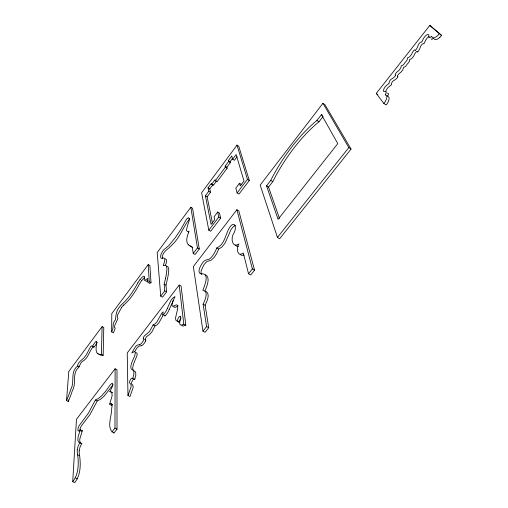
<?xml version="1.0" encoding="UTF-8"?>
<svg xmlns="http://www.w3.org/2000/svg" width="508" height="508" viewBox="0 0 508 508"><rect width="100%" height="100%" fill="white"/><g stroke="black" fill="none" stroke-linecap="round" stroke-linejoin="round"><path stroke-width="0.76" d="M111.887 432.035L114.973 428.123L115.119 368.77L116.986 369.716L117.018 429.108L113.932 433.013C105.975 428.701 111.747 416.179 111.646 409.302C111.601 407.473 112.897 404.749 111.366 403.333C108.445 403.454 110.725 406.298 112.535 404.495M93.218 346.723C89.503 350.818 88.525 356.978 83.953 360.477C80.524 361.525 80.226 365.519 78.346 367.748C71.768 373.875 76.759 383.248 72.409 390.5A45.79 12.027 -63.3 0 1 68.275 401.485L66.529 400.634A45.822 11.957 -63.3 0 0 70.656 389.674C75.095 382.194 69.837 372.021 77.495 366.166C77.876 361.448 82.798 359.937 85.128 356.445C87.312 353.632 88.468 350.222 90.322 347.218C91.37 343.694 93.777 348.437 93.764 346.71M121.723 307.327A22.879 6.61 -61.8 0 0 121.482 307.638L117.678 314.769L117.392 316.401L117.837 318.719L114.484 326.104L114.383 327.146L115.189 328.136L113.938 331.591A21.622 6.077 -62 0 1 113.373 332.791L111.633 331.889L111.792 313.588L148.203 264.604L149.904 265.551L151.009 282.689A20.142 5.956 -60.6 0 1 150.165 283.166L149.168 283.356L148.984 282.683M99.485 354.501A47.009 13.468 -61.7 0 0 103.168 355.232L103.778 327.501L102.102 326.625L68.777 371.45L66.529 400.634M103.162 355.244L101.403 354.343L102.102 326.625M79.172 450.856A28.931 8.915 -64.1 0 0 79.305 453.549C80.829 463.22 81.128 474.675 74.74 482.6L72.72 481.686L76.467 419.259L115.119 368.77M79.197 450.818L79.947 447.275L81.801 443.471L78.657 442.119L77.787 440.138L78.276 435.959L80.416 429.806L82.315 430.708L79.75 439.153L79.845 441.808L80.867 443.211M77.248 449.917L78.003 446.367L79.864 442.563M68.275 401.479L68.396 399.904M165.564 278.244L164.16 284.175L164.757 290.868L160.725 296.17L162.573 297.18L166.605 291.884L165.989 285.185L167.38 279.254A69.939 20.612 -61.7 0 0 168.326 274.295C168.415 271.875 170.078 266.49 166.395 266.179M177.813 321.278L179.229 322.218L180.594 318.7M179.229 322.218C175.584 322.44 178.683 315.119 180.721 316.313C180.607 319.545 177.076 327.774 183.788 324.206L185.82 325.298L183.051 326.13L181.775 325.349M72.72 481.686C79.077 473.767 78.873 462.337 77.33 452.666A28.95 8.865 -64.1 0 1 77.222 449.948M134.766 379.171L133.09 379.609L131.642 382.232L131.559 383.851L132.963 385.432L133.16 387.521L129.978 396.532L127.972 395.535L131.172 386.525L130.981 384.435L129.572 382.816L129.68 381.241L130.575 379.285L131.813 378.123L134.811 379.203L135.846 375.063L135.642 372.046L133.242 370.199L132.645 368.078L133.452 364.236L137.077 355.276L137.09 353.149L135.922 352.635M132.836 378.206L133.833 374.39L133.909 371.754L133.318 370.516L131.121 368.941L130.746 366.497L131.731 362.699L134.779 355.663L135.325 352.882L135.077 351.961L134.404 351.619L131.826 352.901L135.579 346.45L137.389 345.072L139.363 344.773M169.272 309.378L172.993 301.161M167.361 308.343L170.974 300.298L172.949 297.936L175.05 296.608L172.631 301.815L171.92 305.327L172.745 306.381L176.333 304.895L177.178 305.035L177.686 305.733L177.648 308.813L175.482 318.186L175.876 320.281L177.241 321.139M165.487 265.354C165.837 263.557 168.072 259.575 165.31 258.87M202.959 331.153L193.351 266.579L236.887 209.715L238.798 210.871L254.54 270.18L250.685 275.025L248.539 273.787L243.288 252.959C237.192 257.842 236.156 247.542 238.925 243.935C232.334 248.78 230.524 237.934 233.534 233.858C237.922 226.301 233.775 219.418 228.613 229.184C225.342 235.668 224.257 244.577 216.859 247.91C215.297 251.289 213.76 255.022 210.96 257.696C209.201 260.217 205.759 259.15 203.867 261.341C201.238 263.557 195.066 274.834 202.654 273.818C209.842 274.339 203.987 286.855 202.876 290.347C209.207 291.167 204.762 300.577 203.111 304.197L206.604 326.568L202.959 331.153L205.08 332.308L208.731 327.724L205.156 305.333C206.737 301.447 210.649 294.265 205.975 291.427M235.445 225.342L233.363 226.663L231.146 229.362L225.133 243.002L222.104 246.869L218.669 249.085L216.522 253.835L214.211 257.378L211.106 260.198L206.762 261.639L203.918 264.687L201.212 270.618L201.016 272.948L201.682 274.599M111.836 404.495L111.55 405.232M109.601 404.279L112.147 395.675L111.83 392.462L111.036 391.751L109.874 391.636L112.484 386.22L112.789 384.042L112.255 383.203L110.547 384.435L105.626 391.287L101.829 395.637L98.444 398.462L95.358 400.05L88.449 413.099L79.038 425.831L78.003 428.631L77.94 430.67L78.803 431.095L80.416 429.806M163.405 314.655L159.029 322.675L156.959 324.91L155.023 325.926L151.759 332.118L149.523 334.582L146.431 336.658L145.021 339.585M162.954 314.96A1.397 0.451 -61.5 0 1 162.884 313.887L163.17 311.849L161.627 313.423L156.883 321.977L154.927 323.983L153.124 324.917L149.492 331.591L144.094 336.201L143.116 338.22L143.669 338.912M145.606 340.951L145.32 341.547A5.899 1.873 -62.2 0 1 141.332 345.618M113.043 384.74L104.153 396.132L100.533 399.25L97.231 400.964L90.113 414.35L81.343 425.926L80.112 428.72L79.731 431.032M204.965 291.084C206.61 286.563 210.852 277.838 205.48 274.745M134.677 351.771C136.023 349.218 137.827 345.51 141.262 345.764M93.897 347.402L97.301 342.487M92.202 346.532C101.302 332.581 92.907 350.368 97.714 353.663M137.846 282.912C133.61 290.678 128.81 298.406 122.009 304.178A10.897 3.099 -61.6 0 0 120.021 306.381A22.892 6.566 -61.8 0 0 119.78 306.737C116.034 310.509 116.072 315.309 115.424 319.792C111.639 323.806 114.141 326.733 112.198 330.683A21.641 6.045 -62 0 1 111.633 331.889M180.867 318.249L181.096 317.919M109.874 391.636L111.881 392.443M173.114 300.99L173.526 300.425M140.1 279.457L142.431 276.904L144.126 276.098L144.488 276.828L144.183 280.245L145.015 280.257L147.847 278.34L147.231 282.086L148.412 282.2A20.155 5.925 -60.6 0 0 149.257 281.718L151.009 282.689M188.195 244.596A74.13 23.305 -58.5 0 0 189.967 245.986L192.265 247.098L193.231 253.441L195.091 254.502L199.295 248.984L192.545 208.28L190.83 207.264L157.194 252.514L160.725 296.17M241.344 184.385L239.497 183.248L235.807 188.119L237.115 192.926L238.982 194.069L249.307 180.492L238.735 146.234L237.007 145.142L201.613 192.761L208.807 230.181L210.661 231.273L220.643 218.167L219.526 213.144L217.684 212.046L214.09 216.789L214.694 219.666L211.093 224.415L205.384 195.783L208.756 191.262L208.045 187.858L211.404 183.356L211.614 184.315L213.347 185.369L216.726 180.835M141.808 280.391L144.52 277.552M211.614 184.315L214.992 179.775L215.221 180.785L216.96 181.851L227.133 168.224L226.873 167.24L230.308 162.636L228.568 161.55L228.321 160.636L231.762 156.013L232.67 159.214L234.423 160.306L237.033 156.813M227.133 168.224L225.393 167.145L225.133 166.16L228.568 161.55M215.221 180.785L225.393 167.145M212.471 223.177L207.124 196.831L210.496 192.316L209.772 188.906L213.131 184.41M230.308 162.636L230.054 161.715L232.639 158.255M232.67 159.214L236.156 154.546L243.999 181.051L240.265 185.966L239.497 183.248M208.807 230.181L218.783 217.056L217.684 212.046M237.115 192.926L247.44 179.337L237.007 145.142M193.231 253.441L197.441 247.91L190.83 207.264M185.82 325.298L181.096 286.112L179.203 285.058L127.222 352.958L127.972 395.535M322.936 103.314L260.159 185.096L277.444 237.407L279.654 238.747L351.053 149.06L324.942 104.673L322.936 103.314L348.818 147.574L351.053 149.06M321.456 114.611L337.769 143.612L278.079 219.348L266.541 185.852L270.77 180.372A80.994 30.505 -57.1 0 1 316.967 120.434L321.456 114.611L322.472 115.297M279.464 218.434L268.561 187.115L272.79 181.635A80.912 30.683 -57.1 0 1 319.005 121.787L323.037 116.561M387.788 95.65A0.857 0.337 -54 0 0 387.68 96.52A7.709 3.016 -54.2 0 1 387.566 103.048A3.232 1.27 -54.2 0 1 386.048 104.953L383.807 103.391L376.25 93.415L429.825 25.4L441.471 35.325A3.41 1.314 -52 0 1 439.865 37.344M248.539 273.787L252.393 268.929L236.887 209.715M277.444 237.407L348.818 147.574M82.315 430.708L81.559 431.457M123.704 305.086C130.524 299.333 135.325 291.605 139.554 283.845A12.04 3.518 -61.1 0 1 141.808 280.365M148.076 280.226L147.663 280.581M147.587 280.645L146.215 281.362L145.771 280.638M165.297 315.646L164.96 315.868M163.309 314.674L162.992 314.858M189.738 218.732C183.109 226.72 180.048 237.534 172.136 244.837C168.65 249.066 161.734 251.746 162.382 258.312M244.113 254.965L241.7 255.441L240.087 254.241M178.067 305.987L175.12 307.378L174.073 307.111M238.5 246.272L236.607 246.19L235.21 245.104M111.785 392.589L112.522 392.589M81.801 443.471L80.975 443.262M75.648 477.971L77.673 478.892M77.616 454.781L79.578 455.689M114.973 428.123L117.018 429.108M95.358 400.05L97.231 400.964M192.786 247.587L191.783 247.047A74.073 23.438 -58.5 0 1 190.538 246.151M77.641 366.058L79.331 366.903M153.124 324.917L155.023 325.926M206.604 326.568L208.731 327.724M164.757 290.868L166.605 291.884M164.16 284.175L165.989 285.185M203.111 304.197L205.156 305.333M197.441 247.91L199.295 248.984M216.726 247.961L218.669 249.085M252.393 268.929L254.54 270.18M218.783 217.056L220.643 218.167M205.384 195.783L207.124 196.831M208.756 191.262L210.496 192.316M208.045 187.858L209.772 188.906M247.44 179.337L249.307 180.492M225.133 166.16L226.873 167.24M266.541 185.852L268.561 187.115M228.321 160.636L230.054 161.715M270.77 180.372L272.79 181.635M316.967 120.434L319.005 121.787M376.25 93.415L377.889 94.558M429.825 25.4L441.471 35.325M99.46 354.546L98.736 353.841M188.716 232.302L188.398 231.915M188.201 244.583L186.982 242.399L186.703 239.465L187.363 235.903L189.052 231.311L187.077 231.362L186.436 229.819L188.106 223.774A9.569 2.87 -59.7 0 0 189.274 218.561M113.932 433.013L113.582 432.549M145.053 339.681L145.567 339.909A1.384 0.444 -62.2 0 1 145.65 340.938M173.965 306.908L173.863 306.553M189.192 218.669L188.297 217.621L186.563 219.043L180.759 229.584L175.419 237.496L168.872 245.542L163.462 250.095L161.246 253.6L160.611 256.038L160.89 258.032L161.595 258.362L163.963 257.918L164.782 258.724L164.636 261.283L163.246 265.678L165.354 265.182L166.535 266.255L166.935 268.992L166.516 273.298A69.99 20.491 -61.6 0 1 165.551 278.251M179.203 285.058L183.788 324.206M148.203 264.604L149.257 281.724M190.227 245.866A74.073 23.438 -58.5 0 1 190.005 245.643M121.723 307.289A10.89 3.118 -61.7 0 1 123.717 305.041M137.82 282.886A12.046 3.499 -61.1 0 1 140.1 279.425M164.922 315.963A1.416 0.457 -61.6 0 1 164.668 315.246M169.208 309.416A6.007 1.956 -61.5 0 1 165.303 315.627M167.284 308.388A5.969 1.924 -61.5 0 1 163.316 314.655M143.688 338.861A1.403 0.444 -62.2 0 1 143.694 340.062L143.345 340.678A5.956 1.88 -62.1 0 1 139.421 344.659M101.409 354.33A47.041 13.392 -61.6 0 1 97.739 353.619M439.223 33.642A3.416 1.308 -52.1 0 1 437.617 35.662A8.153 3.112 -52.1 0 1 431.832 36.43A0.895 0.343 -52.3 0 0 431.057 36.659A2.07 0.787 -52.3 0 1 429.971 37.497A2.972 1.13 -52.3 0 1 428.942 37.186A25.33 9.62 -51.7 0 1 428.784 35.395A4.369 1.657 -52.5 0 0 426.237 35.255A4.623 1.753 -52.5 0 0 423.177 39.129A37.408 13.78 -53.2 0 1 421.71 42.1A3.048 1.156 -52.7 0 0 419.995 42.659A2.642 1.003 -52.7 0 0 418.147 45.377A8.039 3.029 -52.9 0 1 417.087 47.943A5.461 2.064 -52.9 0 1 415.449 50.355L415.125 50.521A2.33 0.883 -52.9 0 0 414.801 49.898A1.187 0.451 -52.9 0 0 414.09 50.279A3.842 1.46 -52.9 0 0 412.02 53.353A3.365 1.276 -53 0 1 410.87 55.308A5.956 2.248 -53 0 1 409.423 56.877A2.648 1.003 -53.1 0 1 407.88 57.601L407.378 58.236A3.004 1.137 -53.2 0 1 405.003 62.471A2.997 1.137 -53.3 0 1 401.606 65.545L401.104 66.186A2.616 0.997 -53.4 0 1 400.621 68.034A5.893 2.235 -53.5 0 1 399.409 69.825A3.327 1.264 -53.5 0 1 397.853 71.298A3.778 1.441 -53.6 0 0 395.446 73.908A1.162 0.444 -53.6 0 0 395.18 74.746A2.292 0.876 -53.6 0 0 395.726 75.076L395.618 75.457A5.353 2.038 -53.7 0 1 393.738 77.508A7.893 2.991 -53.6 0 1 391.681 78.899A2.565 0.984 -53.8 0 0 389.579 81.197A2.965 1.137 -53.8 0 0 389.261 83.179A37.014 13.684 -53.6 0 1 386.925 85.046A4.445 1.708 -54 0 0 383.997 88.76A4.204 1.613 -54 0 0 384.334 91.611A23.571 9.176 -54.6 0 1 385.82 91.681A2.838 1.099 -54.1 0 1 386.163 92.812A2 0.768 -54.1 0 1 386.042 93.212L385.997 93.32A1.981 0.762 -54.1 0 1 385.566 94.088A0.857 0.33 -54.1 0 0 385.458 94.958M383.807 103.391A3.238 1.264 -54.2 0 0 385.318 101.486A7.715 3.004 -54.3 0 0 385.445 94.977M387.318 93.154A23.552 9.227 -54.6 0 1 388.036 93.237A2.838 1.105 -54.1 0 1 388.385 94.374A1.994 0.775 -54.1 0 1 387.782 95.656M385.705 91.821A4.197 1.619 -54 0 1 386.194 90.31A4.445 1.715 -54 0 1 389.128 86.601A36.976 13.76 -53.6 0 0 391.465 84.741A2.959 1.143 -53.7 0 1 391.776 82.753A2.565 0.984 -53.8 0 1 393.884 80.461A7.88 3.01 -53.6 0 0 395.942 79.083A5.347 2.045 -53.6 0 0 397.827 77.032L397.948 76.67A2.286 0.876 -53.5 0 1 397.523 76.581M397.421 76.441A2.286 0.876 -53.5 0 1 397.383 76.321A1.162 0.444 -53.5 0 1 397.643 75.476A3.772 1.454 -53.5 0 1 400.056 72.873A3.321 1.27 -53.4 0 0 401.612 71.406A5.886 2.248 -53.4 0 0 402.825 69.615A2.616 1.003 -53.4 0 0 403.301 67.767L403.803 67.139A2.997 1.143 -53.2 0 0 407.213 64.052A3.004 1.143 -53.2 0 0 409.575 59.842L410.039 59.195A2.642 1.01 -53 0 0 411.632 58.483A5.95 2.261 -53 0 0 413.08 56.915A3.359 1.283 -53 0 0 414.223 54.966A3.842 1.467 -52.8 0 1 416.3 51.892A1.181 0.451 -52.8 0 1 416.808 51.537M417.163 51.575A2.324 0.889 -52.9 0 1 417.335 52.133L417.659 51.975A5.455 2.076 -52.8 0 0 419.297 49.568A8.033 3.048 -52.9 0 0 420.351 46.996A2.642 1.003 -52.6 0 1 422.199 44.285A3.048 1.162 -52.6 0 1 423.913 43.732A37.37 13.856 -53.2 0 0 425.387 40.767A4.623 1.759 -52.4 0 1 428.447 36.894A4.369 1.664 -52.4 0 1 429.127 36.436M431.165 38.837A2.972 1.137 -52.2 0 0 432.194 39.154A2.07 0.794 -52.2 0 0 433.286 38.316A0.895 0.343 -52.2 0 1 433.61 38.036M439.865 37.351A8.147 3.131 -52 0 1 434.315 39.033"/></g></svg>
